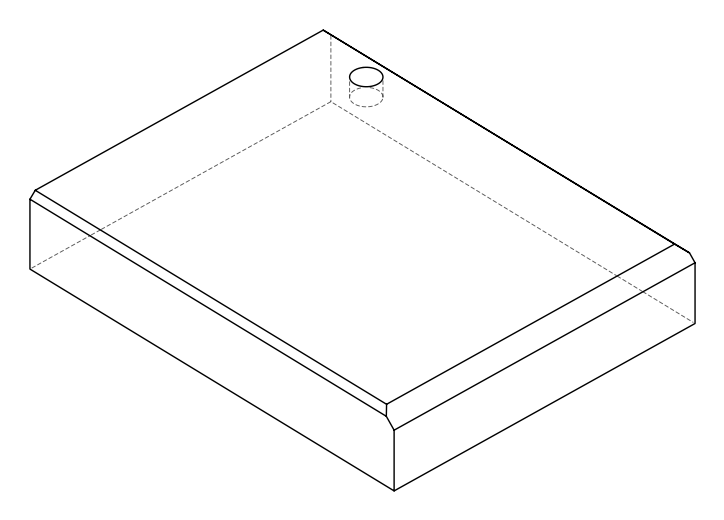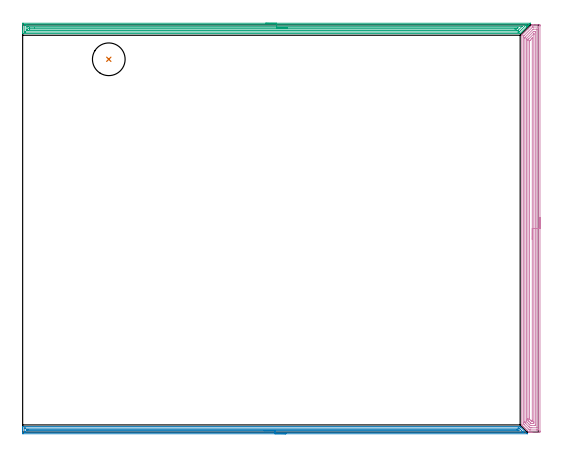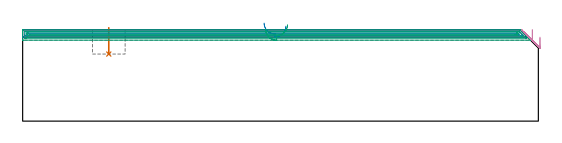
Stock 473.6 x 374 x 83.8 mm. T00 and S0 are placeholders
(PLAN: 4 operations, 1 tool changes, 44.4 min)
(1 INDEXABLE_INSERT_DRILL_BLIND_HOLE_FROM_SOLID | STEP1POCKET | UGT0302_009 | 0.1 min | 15676 mm3)
(2 AREA_MILL | FG_CHAMFER_SURFACE | UGT0205_001 | 11.22 min | 10188 mm3)
(3 AREA_MILL_1 | FG_CHAMFER_SURFACE_1 | UGT0205_001 | 14.97 min | 21282 mm3)
(4 AREA_MILL_2 | FG_CHAMFER_SURFACE_2 | UGT0205_001 | 18.09 min | 51437 mm3)
(TOOL UGT0302_009 | Indexable Insert Drill 30mm | D30 PA180 FL50 Z2)
(TOOL UGT0205_001 | Chamfer Mill 20 x 3 x 45 deg. | D20 FL50 Z2)
(OP 1 INDEXABLE_INSERT_DRILL_BLIND_HOLE_FROM_SOLID)
G17 G21 G94 G90
T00 M6
G54
G17 G0 G90 X79.1 Y342.4 S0 M3
G43 Z93.8 H0
G94 G81 G98 Z61.6 F250. R85.8
G80
M5
M2
(OP 2 AREA_MILL)
G17 G21 G94 G90
T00 M6
G54
G17 G0 G90 X241.75 Y-1.5 S1061 M3
G43 Z93.8 H0
Z87.2
G94 G1 X241.712 Z86.328 F250.
X241.598 Z85.463
X241.409 Z84.612
X241.147 Z83.78
X240.813 Z82.974
X240.41 Z82.2
X239.942 Z81.464
X239.411 Z80.772
X238.821 Z80.129
X238.178 Z79.54
X237.486 Z79.008
X236.75 Z78.54
X235.976 Z78.137
X235.17 Z77.803
X234.338 Z77.541
X233.487 Z77.352
X232.622 Z77.238
X231.75 Z77.2
X0.628
X0.015 Y-1.493 Z77.204
X0.007 Y-1.492 Z77.206
X0. Y-0.88 Z77.816
Y1.8 Z80.495
Y3.225 Z81.921
Y3.587 Z82.282
Y4.311 Z83.011
Y4.598 Z83.297
X0.007 Y5.033 Z83.724
X0.01 Y5.097 Z83.788
X0.181 Y5.1 Z83.8
X456.613
X456.896 Y5.096 Z83.787
X456.918 Y5.084 Z83.78
X457.507 Y4.493 Z83.192
X463.17 Y-1.169 Z77.53
X463.329 Y-1.327 Z77.37
X463.468 Y-1.471 Z77.227
X463.483 Y-1.494 Z77.203
X463.468 Y-1.499 Z77.199
X231.75 Y-1.5 Z77.2
Y-0.086 Z78.614
X2.417 Y-0.085 Z78.615
X2.318 Y-0.084 Z78.616
X2.12 Y-0.08 Z78.62
X2.009 Y-0.076 Z78.624
X2.006 Y-0.046 Z78.654
X2.004 Y0.013 Z78.713
X2. Y0.429 Z79.129
X2.001 Y3.587 Z82.287
X2.002 Y3.639 Z82.339
X2.006 Y3.664 Z82.364
X2.009 Y3.673 Z82.373
X2.024 Y3.679 Z82.379
X2.219 Y3.683 Z82.383
X2.318 Y3.685 Z82.385
X454.825 Y3.686 Z82.386
X455.621 Y3.685 Z82.385
X455.719 Y3.683 Z82.383
X455.817 Y3.679 Z82.379
X455.867 Y3.672 Z82.372
X455.898 Y3.645 Z82.345
X455.96 Y3.587 Z82.287
X456.613 Y2.937 Z81.637
X456.857 Y2.693 Z81.393
X458.401 Y1.149 Z79.849
X459.296 Y0.255 Z78.955
X459.534 Y0.013 Z78.713
X459.611 Y-0.07 Z78.63
X459.617 Y-0.078 Z78.622
X459.609 Y-0.079 Z78.621
X459.559 Y-0.083 Z78.617
X459.493 Y-0.085 Z78.615
X459.394 Y-0.086 Z78.614
X231.75
Y1.328 Z80.028
X4.205 Y1.329 Z80.029
X4.048 Y1.33 Z80.03
X4.022 Y1.332 Z80.032
X4.014 Y1.334 Z80.034
X4.01 Y1.351 Z80.051
X4.004 Y1.459 Z80.159
X4.001 Y1.595 Z80.295
X4. Y1.8 Z80.5
X4.001 Y2.003 Z80.703
X4.007 Y2.209 Z80.909
X4.01 Y2.262 Z80.962
X4.03 Y2.265 Z80.965
X4.087 Y2.268 Z80.968
X4.205 Y2.27 Z80.97
X4.627 Y2.271 Z80.971
X5.099
X453.459
X453.931 Y2.27 Z80.97
X454.356 Y2.269 Z80.969
X454.825 Y2.264 Z80.964
X455.295 Y1.8 Z80.5
X455.719 Y1.376 Z80.076
X455.753 Y1.335 Z80.035
X455.719 Y1.334 Z80.034
X455.295 Y1.33 Z80.03
X454.825 Y1.329 Z80.029
X454.403 Y1.328 Z80.028
X231.75
X230.879 Z80.066
X230.014 Z80.18
X229.162 Z80.369
X228.33 Z80.631
X227.524 Z80.965
X226.75 Z81.368
X226.014 Z81.837
X225.322 Z82.368
X224.679 Z82.957
X224.09 Z83.601
X223.559 Z84.293
X223.09 Z85.028
X222.687 Z85.802
X222.353 Z86.608
X222.091 Z87.44
X221.902 Z88.292
X221.788 Z89.157
X221.75 Z90.028
G0 Z93.8
M5
M2
(OP 3 AREA_MILL_1)
G17 G21 G94 G90
T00 M6
G54
G17 G0 G90 X223.2 Y375.5 S1061 M3
G43 Z93.8 H0
Z84.3
G94 G1 X223.238 Z83.428 F250.
X223.352 Z82.563
X223.541 Z81.712
X223.803 Z80.88
X224.137 Z80.074
X224.54 Z79.3
X225.009 Z78.564
X225.54 Z77.872
X226.129 Z77.229
X226.772 Z76.64
X227.464 Z76.108
X228.2 Z75.64
X228.974 Z75.237
X229.78 Z74.903
X230.612 Z74.641
X231.464 Z74.452
X232.328 Z74.338
X233.2 Z74.3
X466.384 Y375.499 Z74.299
X466.385 Y375.495 Z74.303
X466.384 Y375.485 Z74.313
X466.32 Y375.419 Z74.379
X466.209 Y375.308 Z74.491
X465.789 Y374.888 Z74.911
X465.593 Y374.691 Z75.105
X465.04 Y374.14 Z75.66
X464.896 Y373.995 Z75.803
X464.717 Y373.815 Z75.981
X464.212 Y373.312 Z76.488
X464.003 Y373.102 Z76.696
X463.842 Y372.939 Z76.855
X463.684 Y372.783 Z77.015
X463.557 Y372.656 Z77.142
X463.404 Y372.501 Z77.294
X463.254 Y372.353 Z77.445
X463.11 Y372.209 Z77.589
X462.966 Y372.064 Z77.732
X462.825 Y371.924 Z77.874
X462.664 Y371.763 Z78.035
X462.528 Y371.626 Z78.17
X457.097 Y366.197 Z83.603
X456.92 Y366.021 Z83.777
X456.895 Y366.006 Z83.792
X456.86 Y366. Z83.8
X0.165
X0.01 Y366.002 Z83.788
X0.003 Y366.135 Z83.658
X0. Y366.274 Z83.525
Y366.601 Z83.198
Y367.247 Z82.548
Y368.446 Z81.351
Y368.999 Z80.795
Y375.129 Z74.669
X0.003 Y375.408 Z74.389
X0.01 Y375.492 Z74.305
X0.096 Y375.499 Z74.299
X0.611 Y375.5 Z74.3
X233.2
Y374.086 Z75.714
X462.037 Y374.085 Z75.715
X462.217 Y374.084 Z75.716
X462.394 Y374.08 Z75.72
X462.513 Y374.074 Z75.726
X462.459 Y374.016 Z75.784
X462.315 Y373.866 Z75.934
X462.217 Y373.767 Z76.033
X462.021 Y373.57 Z76.23
X456.273 Y367.823 Z81.977
X455.967 Y367.522 Z82.278
X455.871 Y367.432 Z82.368
X455.791 Y367.42 Z82.38
X455.075 Y367.415 Z82.385
X454.904
X2.397
X2.225 Y367.416 Z82.384
X2.049 Y367.42 Z82.38
X2.013 Y367.421 Z82.379
X2.008 Y367.444 Z82.356
X2.004 Y367.474 Z82.326
X2.001 Y367.636 Z82.164
X2. Y373.766 Z76.034
X2.002 Y373.896 Z75.904
X2.006 Y374. Z75.8
X2.01 Y374.067 Z75.733
X2.019 Y374.079 Z75.721
X2.037 Y374.08 Z75.72
X2.397 Y374.085 Z75.715
X2.568 Y374.086 Z75.714
X3.29
X233.2
Y372.672 Z77.128
X458.473 Y372.671 Z77.129
X458.531
X458.646 Y372.666 Z77.134
X458.652 Y372.665 Z77.135
X458.651 Y372.658 Z77.142
X458.646 Y372.647 Z77.153
X458.573 Y372.573 Z77.227
X458.502 Y372.501 Z77.299
X455.075 Y369.074 Z80.726
X455.036 Y369.036 Z80.764
X454.998 Y368.999 Z80.801
X454.833 Y368.844 Z80.956
X454.528 Y368.834 Z80.966
X454.353 Y368.83 Z80.97
X454.182 Y368.829 Z80.971
X453.462 Y368.828 Z80.972
X5.075 Y368.829 Z80.971
X4.354 Y368.83 Z80.97
X4.183 Y368.832 Z80.968
X4.019 Y368.835 Z80.965
X4.01 Y368.999 Z80.801
X4.003 Y369.175 Z80.625
X4. Y369.874 Z79.926
Y370.053 Z79.747
X4.001 Y371.804 Z77.996
X4.01 Y372.501 Z77.299
X4.016 Y372.665 Z77.135
X5.075 Y372.671 Z77.129
X233.2 Y372.672 Z77.128
Y371.257 Z78.543
X454.558
X454.686 Y371.255 Z78.545
X454.754 Y371.253 Z78.547
X454.785 Y371.251 Z78.549
X454.774 Y371.235 Z78.565
X454.741 Y371.195 Z78.605
X454.683 Y371.134 Z78.666
X454.182 Y370.631 Z79.169
X453.794 Y370.255 Z79.545
X453.289 Y370.248 Z79.552
X452.912 Y370.244 Z79.556
X452.396 Y370.243 Z79.557
X452.02
X6.485
X6.135 Y370.245 Z79.555
X6.075 Y370.246 Z79.554
X6.017 Y370.249 Z79.551
X6.01 Y370.332 Z79.468
X6. Y370.718 Z79.082
Y370.75 Z79.05
X6.004 Y371.172 Z78.628
X6.007 Y371.225 Z78.575
X6.009 Y371.246 Z78.554
X6.035 Y371.25 Z78.55
X6.172 Y371.254 Z78.546
X6.345 Y371.256 Z78.544
X10.767 Y371.257 Z78.543
X233.2
X234.072 Z78.581
X234.937 Z78.695
X235.788 Z78.883
X236.62 Z79.146
X237.426 Z79.48
X238.2 Z79.882
X238.936 Z80.351
X239.628 Z80.882
X240.271 Z81.472
X240.86 Z82.115
X241.392 Z82.807
X241.86 Z83.543
X242.263 Z84.316
X242.597 Z85.122
X242.859 Z85.954
X243.048 Z86.806
X243.162 Z87.671
X243.2 Z88.543
G0 Z93.8
M5
M2
(OP 4 AREA_MILL_2)
G17 G21 G94 G90
T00 M6
G54
G17 G0 G90 X475.1 Y197. S1061 M3
G43 Z93.8 H0
Z77.1
G94 G1 Y196.962 Z76.228 F250.
Y196.848 Z75.364
Y196.659 Z74.512
Y196.397 Z73.68
Y196.063 Z72.874
Y195.66 Z72.1
Y195.192 Z71.364
Y194.66 Z70.672
Y194.071 Z70.029
Y193.428 Z69.44
Y192.736 Z68.909
Y192. Z68.44
Y191.226 Z68.037
Y190.42 Z67.703
Y189.588 Z67.441
Y188.737 Z67.252
Y187.872 Z67.138
Y187. Z67.1
Y1.082
X475.099 Y0.626 Z67.101
X475.095 Y0.193 Z67.103
X475.092 Y0.01 Z67.106
X474.67 Y0. Z67.528
X468.51 Z73.685
X467.101 Z75.095
X466.75 Z75.446
X466.047 Z76.153
X465.693 Z76.507
X464.999 Y0.01 Z77.2
X464.99 Y0.016 Z77.209
X464.822 Y0.179 Z77.378
X463.365 Y1.635 Z78.835
X463.23 Y1.768 Z78.967
X463.182 Y1.817 Z79.016
X462.524 Y2.476 Z79.676
X462.35 Y2.648 Z79.846
X461.683 Y3.317 Z80.517
X461.47 Y3.528 Z80.726
X460.843 Y4.157 Z81.357
X460.799 Y4.201 Z81.401
X460.59 Y4.408 Z81.606
X460.002 Y4.997 Z82.197
X459.904 Y5.095 Z82.294
X459.71 Y5.288 Z82.486
X459.162 Y5.838 Z83.038
X458.518 Y6.482 Z83.68
X458.406 Y6.596 Z83.791
X458.4 Y6.883 Z83.8
Y364.436
X458.405 Y364.494 Z83.79
X458.449 Y364.55 Z83.749
X464.11 Y370.21 Z78.089
X467.751 Y373.852 Z74.447
X467.811 Y373.913 Z74.384
X467.898 Y373.99 Z74.293
X467.978 Y373.998 Z74.214
X468.421 Y374. Z73.778
X468.687 Z73.513
X469.39 Z72.805
X470.621 Z71.576
X472.03 Z70.166
X472.645 Z69.551
X474.405 Z67.792
X474.67 Y373.996 Z67.527
X475.092 Y373.99 Z67.106
X475.095 Y373.807 Z67.103
X475.099 Y373.375 Z67.101
X475.1 Y372.937 Z67.1
Y187.
X473.686 Z68.514
X473.685 Y2.52 Z68.515
X473.684 Y2.413 Z68.516
X473.679 Y2.029 Z68.521
X473.308 Y2.009 Z68.892
X472.91 Y2.003 Z69.29
X472.436 Y2. Z69.764
X472.03 Z70.17
X466.276 Y2.001 Z75.924
X465.87 Y2.005 Z76.33
X465.465 Y2.01 Z76.735
X465.038 Y2.413 Z77.162
X460.568 Y6.883 Z81.632
X459.821 Y7.664 Z82.379
X459.814 Y8.67 Z82.386
X459.815 Y362.648 Z82.385
X459.819 Y363.431 Z82.381
X459.821 Y363.458 Z82.379
X459.834 Y363.475 Z82.366
X459.894 Y363.542 Z82.306
X460.244 Y363.894 Z81.956
X460.59 Y364.241 Z81.61
X467.937 Y371.587 Z74.263
X468.229 Y371.872 Z73.971
X468.324 Y371.963 Z73.876
X468.359 Y371.99 Z73.841
X468.408 Y371.993 Z73.792
X468.51 Y371.997 Z73.69
X468.983 Y372. Z73.217
X473.383 Z68.817
X473.596 Y371.998 Z68.604
X473.63 Y371.996 Z68.57
X473.664 Y371.99 Z68.536
X473.679 Y371.983 Z68.521
X473.68 Y371.957 Z68.52
X473.685 Y371.693 Z68.515
X473.686 Y187. Z68.514
X472.272 Z69.928
X472.271 Y4.201 Z69.929
X472.27 Y4.078 Z69.93
X472.267 Y4.018 Z69.933
X472.265 Y4.011 Z69.935
X472.255 Y4.007 Z69.945
X472.226 Y4.002 Z69.974
X467.63 Y4. Z74.57
X466.75 Z75.45
X466.066 Y4.002 Z76.134
X465.969 Y4.006 Z76.231
X465.921 Y4.01 Z76.279
X465.87 Y4.041 Z76.33
X465.702 Y4.201 Z76.498
X464.99 Y4.909 Z77.21
X464.804 Y5.095 Z77.396
X462.123 Y7.777 Z80.077
X461.47 Y8.438 Z80.73
X461.243 Y8.67 Z80.957
X461.236 Y8.909 Z80.964
X461.23 Y9.564 Z80.97
X461.229 Y9.81 Z80.971
Y361.754
Y361.999
X461.233 Y362.324 Z80.967
X461.235 Y362.402 Z80.965
X461.246 Y362.435 Z80.954
X461.459 Y362.66 Z80.741
X468.599 Y369.799 Z73.601
X468.761 Y369.953 Z73.439
X468.791 Y369.98 Z73.409
X468.863 Y369.99 Z73.337
X468.994 Y369.995 Z73.206
X469.193 Y369.999 Z73.007
X471.833 Z70.367
X472.03 Y369.996 Z70.17
X472.227 Y369.99 Z69.973
X472.265 Y369.981 Z69.935
X472.267 Y369.946 Z69.933
X472.27 Y369.881 Z69.93
X472.271 Y369.799 Z69.929
Y369.553
X472.272 Y187. Z69.928
X470.857 Z71.343
Y6.883
X470.855 Y6.288 Z71.345
X470.852 Y6.087 Z71.348
X470.851 Y6.023 Z71.349
X470.812 Y6.01 Z71.388
X470.704 Y6.007 Z71.496
X470.27 Y6. Z71.93
X466.739 Z75.461
X466.522 Y6.003 Z75.678
X466.413 Y6.007 Z75.787
X466.361 Y6.01 Z75.839
X466.266 Y6.095 Z75.934
X465.87 Y6.483 Z76.33
X465.466 Y6.883 Z76.734
X464.99 Y7.358 Z77.21
X463.678 Y8.67 Z78.522
X463.23 Y9.12 Z78.97
X462.792 Y9.564 Z79.408
X462.65 Y9.719 Z79.55
X462.647 Y9.863 Z79.553
X462.644 Y10.16 Z79.556
X462.643 Y10.458 Z79.557
Y11.055
Y360.86
X462.645 Y361.159 Z79.555
X462.647 Y361.307 Z79.553
X462.65 Y361.378 Z79.55
X462.68 Y361.419 Z79.52
X463.004 Y361.754 Z79.196
X468.882 Y367.633 Z73.318
X469.053 Y367.801 Z73.147
X469.19 Y367.933 Z73.01
X469.233 Y367.972 Z72.967
X469.282 Y367.99 Z72.918
X469.39 Y367.999 Z72.81
X469.401 Y368. Z72.799
X470.281 Z71.919
X470.704 Y367.994 Z71.496
X470.81 Y367.99 Z71.39
X470.851 Y367.985 Z71.349
X470.853 Y367.949 Z71.347
X470.855 Y367.858 Z71.345
X470.857 Y367.415 Z71.343
Y367.117
Y187.
X469.443 Z72.757
Y9.51
X469.44 Y8.67 Z72.76
X469.439 Y8.621 Z72.761
X469.39 Y8.01 Z72.81
X469.166 Y8.004 Z73.034
X468.51 Y8.001 Z73.69
X468.29 Y8. Z73.91
X467.41 Z74.79
X467.08 Y8.002 Z75.12
X466.915 Y8.005 Z75.285
X466.833 Y8.01 Z75.367
X466.793 Y8.017 Z75.407
X466.75 Y8.057 Z75.45
X466.128 Y8.67 Z76.072
X464.99 Y9.808 Z77.21
X464.344 Y10.458 Z77.856
X464.11 Y10.7 Z78.09
X464.062 Y11.352 Z78.138
X464.059 Y11.404 Z78.141
X464.057 Y12.246 Z78.143
Y12.3
Y360.02
X464.058 Y360.075 Z78.142
X464.061 Y360.183 Z78.139
X464.068 Y360.358 Z78.132
X464.11 Y360.404 Z78.09
X464.334 Y360.633 Z77.866
X464.558 Y360.86 Z77.642
X464.776 Y361.078 Z77.424
X469.39 Y365.691 Z72.81
X469.416 Y365.716 Z72.784
X469.432 Y365.728 Z72.768
X469.434 Y365.729 Z72.766
X469.436 Y365.707 Z72.764
X469.441 Y365.492 Z72.759
X469.443 Y365.384 Z72.757
Y187.
X468.029 Z74.171
X468.028 Y10.947 Z74.172
X468.026 Y10.458 Z74.174
X468.022 Y10.06 Z74.178
X468.018 Y10.01 Z74.182
X467.968 Y10.007 Z74.232
X467.855 Y10.003 Z74.345
X467.63 Y10.001 Z74.57
X467.48 Z74.72
X467.359 Y10.005 Z74.841
X467.28 Y10.01 Z74.92
X467.242 Y10.018 Z74.958
X466.75 Y10.498 Z75.45
X465.87 Y11.377 Z76.33
X465.656 Y11.594 Z76.544
X465.55 Y11.704 Z76.65
X465.498 Y11.761 Z76.702
X465.478 Y11.791 Z76.722
X465.477 Y11.841 Z76.723
X465.473 Y12.246 Z76.727
X465.471 Y12.651 Z76.729
Y13.14
X465.472 Y358.583 Z76.728
X465.474 Y359.072 Z76.726
X465.478 Y359.274 Z76.722
X465.479 Y359.32 Z76.721
X465.504 Y359.349 Z76.696
X465.55 Y359.398 Z76.65
X465.87 Y359.722 Z76.33
X465.991 Y359.843 Z76.209
X467.902 Y361.754 Z74.298
X467.948 Y361.8 Z74.252
X467.986 Y361.835 Z74.214
X468.011 Y361.855 Z74.189
X468.023 Y361.861 Z74.177
X468.024 Y361.852 Z74.176
X468.028 Y361.798 Z74.172
Y361.754
X468.029 Y361.541 Z74.171
Y187.
Y186.128 Z74.209
Y185.264 Z74.323
Y184.412 Z74.512
Y183.58 Z74.774
Y182.774 Z75.108
Y182. Z75.511
Y181.264 Z75.98
Y180.572 Z76.511
Y179.929 Z77.1
Y179.34 Z77.743
Y178.809 Z78.435
Y178.34 Z79.171
Y177.937 Z79.945
Y177.603 Z80.751
Y177.341 Z81.583
Y177.152 Z82.435
Y177.038 Z83.3
Y177. Z84.171
G0 Z93.8
M5
M2
